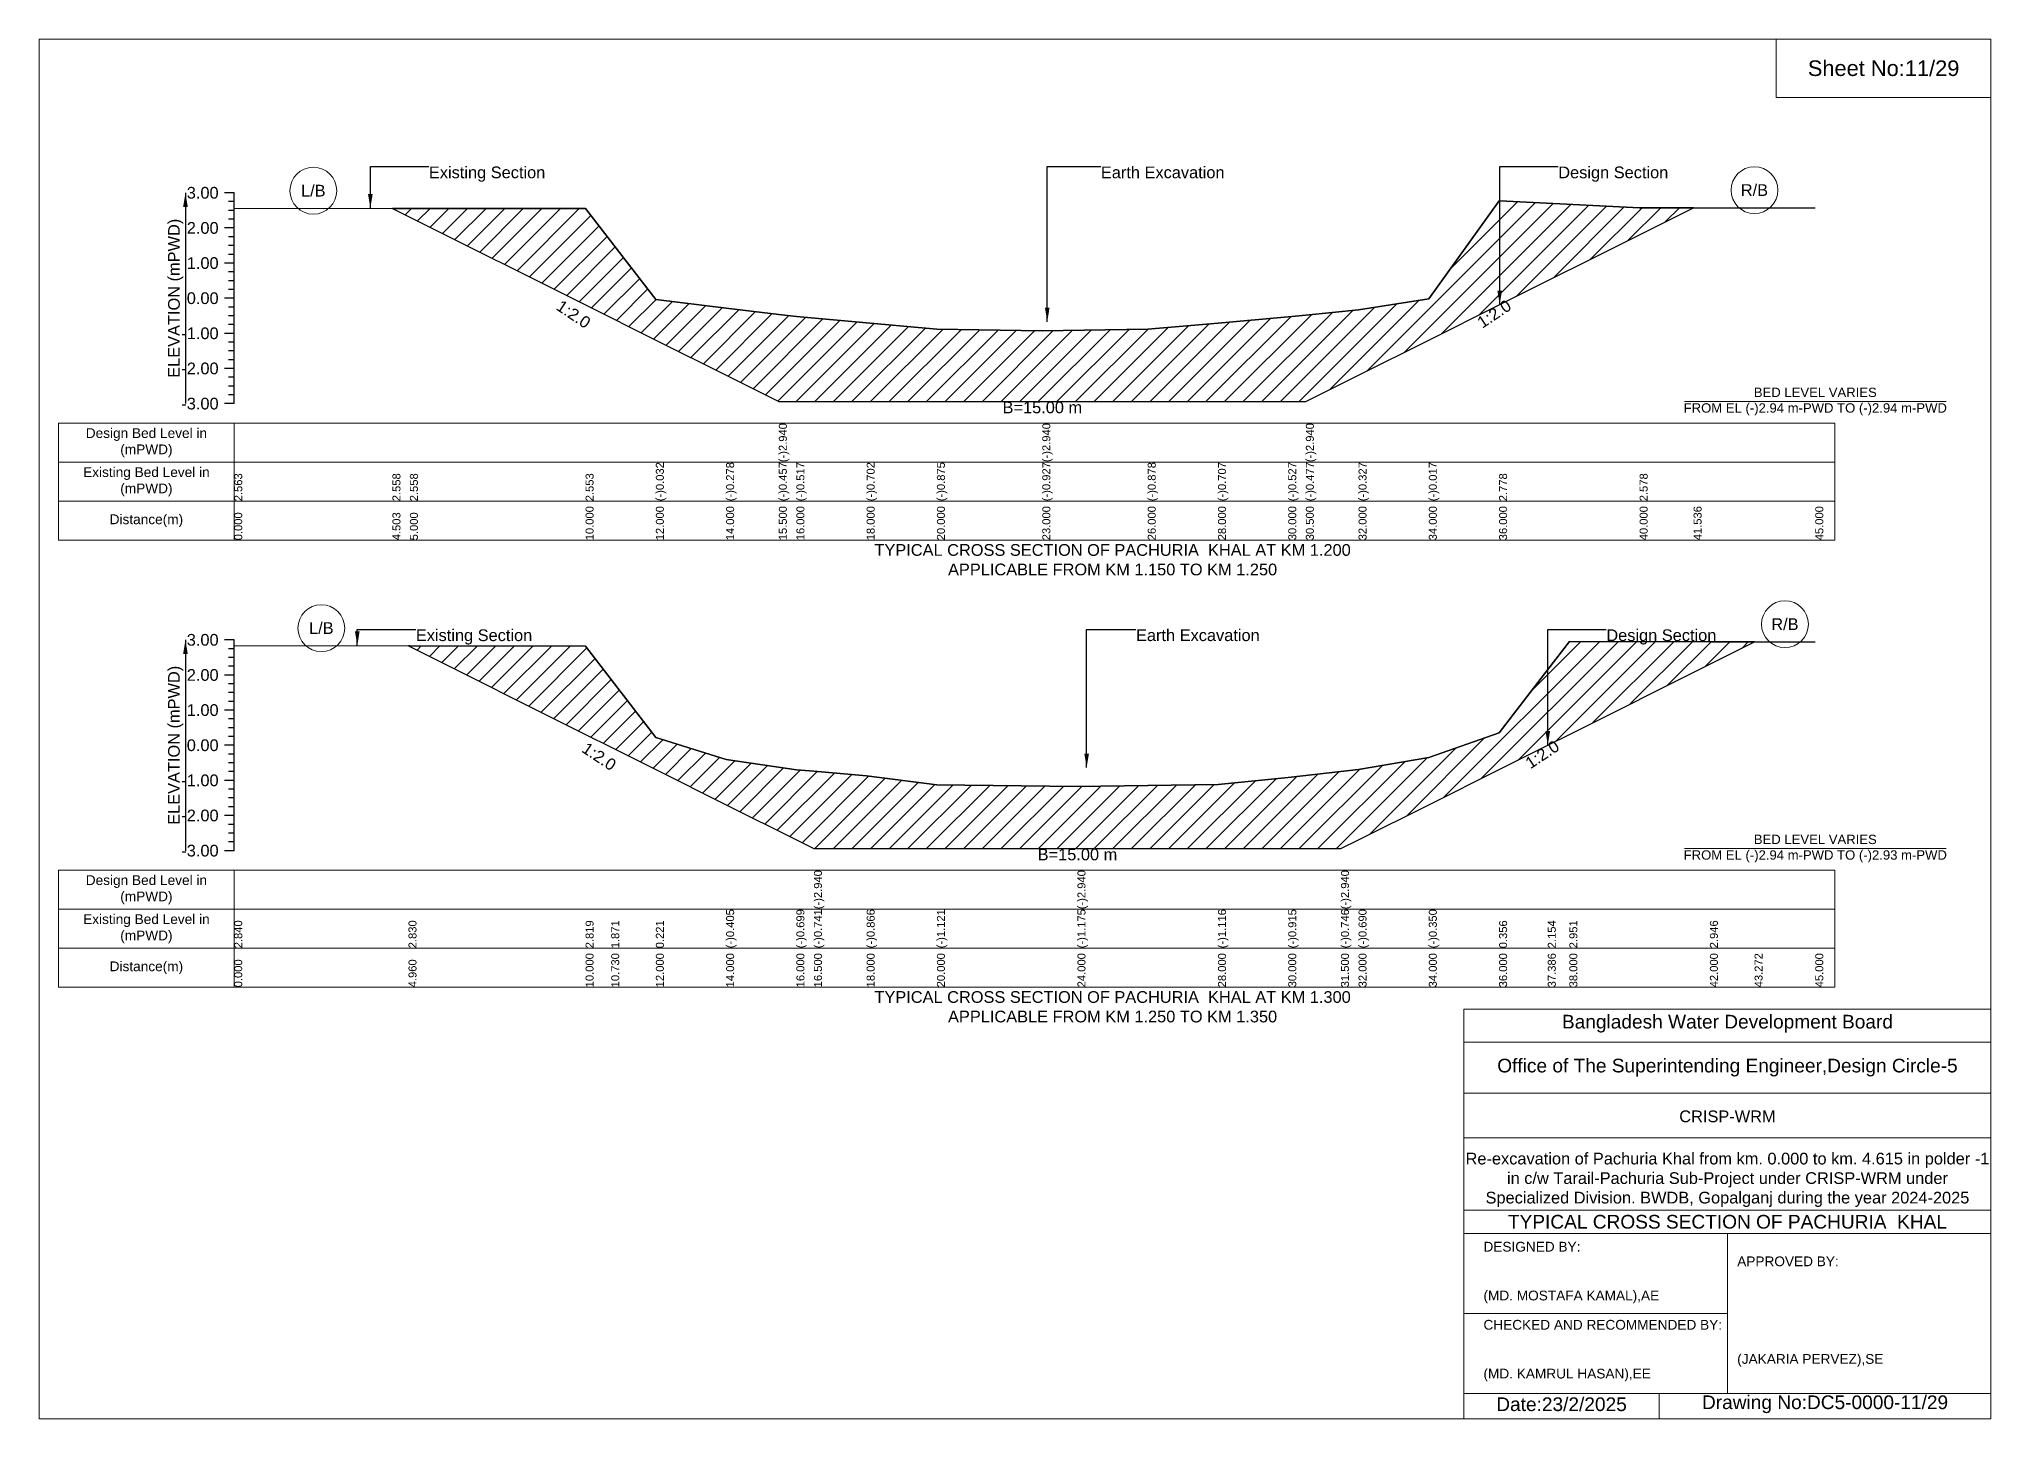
# Model space of a CAD drawing. Header units: inches. Extents: x 91000 to 388000, y -11806 to 0.
# Drawn here: x 200000 to 208000, y -5656 to 0 of the extents above; entities that cross this region are included whole.
import ezdxf

# ---------------------------------------------------------------- set-up
doc = ezdxf.new("R2010")
doc.units = ezdxf.units.IN
doc.header["$LTSCALE"] = 7
doc.header["$MEASUREMENT"] = 0
for name, color, linetype, lineweight in [('Cross section Data Border', 7, 'Continuous', 9), ('Cross Section Labels', 7, 'Continuous', 9), ('Existing_Bed_Level for Xsection', 7, 'Continuous', 25), ('Long Section Labels', 7, 'Continuous', 9)]:
    doc.layers.add(name, color=color, linetype=linetype, lineweight=lineweight)
doc.styles.get("Standard").update_dxf_attribs({"font": 'arial.ttf'})
doc.dimstyles.get("Standard").update_dxf_attribs({"dimtxt": 0.18, "dimasz": 0.18, "dimexe": 0.18, "dimexo": 0.0625, "dimgap": 0.09, "dimtad": 0, "dimtih": 1, "dimtoh": 1, "dimdec": 4, "dimzin": 0, "dimdsep": 46, "dimtxsty": 'Standard', "dimcen": 0.09, "dimadec": 0, "dimazin": 0, "dimtfac": 1, "dimtdec": 4, "dimtofl": 0, "dimtmove": 0, "dimatfit": 3, "dimfxl": 1, "dimtolj": 1, "dimtzin": 0, "dimarcsym": 0})

msp = doc.modelspace()

# ---------------------------------------------------------------- hatches: boundary and pattern name
at = {"layer": 'Existing_Bed_Level for Xsection'}
h = msp.add_hatch(dxfattribs=at)
h.set_pattern_fill('ANSI31', color=256, scale=432, style=0)
h.paths.add_polyline_path([(201448.4, -694.1), (201520, -729.9), (202240, -1089.9), (202240.2, -1090), (202528, -1233.9), (202816, -1377.9), (203032, -1485.9), (203104, -1485.9), (203392, -1485.9), (203680, -1485.9), (204112, -1485.9), (204544, -1485.9), (204832, -1485.9), (205120, -1485.9), (205192, -1485.9), (205408, -1377.9), (205696, -1233.9), (205984, -1089.9), (205986.6, -1088.6), (206560, -801.9), (206781.2, -691.3), (206560, -691.3), (205986.6, -662.6), (205984, -662.5), (205696, -1065), (205408, -1109.6), (205192, -1131.2), (205120, -1138.4), (204832, -1164.3), (204544, -1188.9), (204112, -1196), (203680, -1188.5), (203392, -1163.6), (203104, -1137), (203032, -1128.4), (202816, -1102.5), (202528, -1067.1), (202240.2, -695.2), (202240, -694.9), (201520, -694.2)])
h = msp.add_hatch(dxfattribs=at)
h.set_pattern_fill('ANSI31', color=256, scale=432, style=0)
h.paths.add_polyline_path([(201514.2, -2487.3), (201520, -2490.2), (202240, -2850.2), (202345.1, -2902.7), (202528, -2994.2), (202816, -3138.2), (203104, -3282.2), (203176, -3318.2), (203392, -3318.2), (203680, -3318.2), (204256, -3318.2), (204832, -3318.2), (205120, -3318.2), (205336, -3318.2), (205408, -3282.2), (205696, -3138.2), (205984, -2994.2), (206183.6, -2894.4), (206272, -2850.2), (206848, -2562.2), (207031.2, -2470.6), (206848, -2470.6), (206272, -2469.9), (206183.6, -2584.6), (205984, -2843.5), (205696, -2945.2), (205408, -2994.2), (205336, -3002.3), (205120, -3026.6), (204832, -3055.5), (204256, -3064), (203680, -3056.2), (203392, -3019.5), (203176, -3001.5), (203104, -2995.5), (202816, -2953.1), (202528, -2863), (202345.1, -2625.4), (202240, -2488.9), (201520, -2487.3)])

# ---------------------------------------------------------------- linework, layer by layer
at = {"layer": 'Cross section Data Border'}
for points in [[(200080, -1574.5), (207360, -1574.5), (207360, -2054.5), (200080, -2054.5)], [(200080, -3406.8), (207360, -3406.8), (207360, -3886.8), (200080, -3886.8)]]:
    msp.add_lwpolyline(points, close=True, dxfattribs=at)
for points in [[(200800, -1574.5), (200800, -2054.5)], [(200080, -1734.5), (207360, -1734.5)], [(200080, -1894.5), (207360, -1894.5)], [(200800, -3406.8), (200800, -3886.8)], [(200080, -3566.8), (207360, -3566.8)], [(200080, -3726.8), (207360, -3726.8)]]:
    msp.add_lwpolyline(points, dxfattribs=at)
at = {"layer": 'Cross Section Labels'}
for points in [[(206744.2, -1485.9), (207815.8, -1485.9)], [(206744.2, -3318.2), (207815.8, -3318.2)]]:
    msp.add_lwpolyline(points, dxfattribs=at)
for centre in [(201124.2, -621.8), (207030.6, -619.3), (201157.1, -2414.6), (207155.6, -2398.6)]:
    msp.add_circle(centre, 96, dxfattribs=at)
at = {"layer": 'Existing_Bed_Level for Xsection'}
for points in [[(200800, -630.5), (200760, -630.5)], [(200800, -1494.5), (200800, -1350.5), (200800, -1206.5), (200800, -1062.5), (200800, -918.5), (200800, -774.5), (200800, -630.5)], [(200800, -666.5), (200776, -666.5)], [(200800, -702.5), (200776, -702.5)], [(200800, -693.4), (201448.4, -694.1), (201520, -694.2), (202240, -694.9), (202240.2, -695.2), (202528, -1067.1), (202816, -1102.5), (203032, -1128.4), (203032, -1128.4), (203104, -1137), (203392, -1163.6), (203680, -1188.5), (204112, -1196), (204112, -1196), (204544, -1188.9), (204832, -1164.3), (205120, -1138.4), (205192, -1131.2), (205192, -1131.2), (205408, -1109.6), (205696, -1065), (205984, -662.5), (205986.6, -662.6), (206560, -691.3), (206781.2, -691.3), (207280, -691.3)], [(200800, -774.5), (200760, -774.5)], [(200800, -738.5), (200776, -738.5)], [(200800, -810.5), (200776, -810.5)], [(200800, -846.5), (200776, -846.5)], [(200800, -918.5), (200760, -918.5)], [(200800, -882.5), (200776, -882.5)], [(200800, -954.5), (200776, -954.5)], [(200800, -990.5), (200776, -990.5)], [(200800, -1026.5), (200776, -1026.5)], [(200800, -1062.5), (200760, -1062.5)], [(200800, -1098.5), (200776, -1098.5)], [(200800, -1134.5), (200776, -1134.5)], [(200800, -1170.5), (200776, -1170.5)], [(200800, -1206.5), (200760, -1206.5)], [(200800, -1242.5), (200776, -1242.5)], [(200800, -1278.5), (200776, -1278.5)], [(200800, -1350.5), (200760, -1350.5)], [(200800, -1314.5), (200776, -1314.5)], [(200800, -1386.5), (200776, -1386.5)], [(200800, -1422.5), (200776, -1422.5)], [(200800, -1494.5), (200760, -1494.5)], [(200800, -1458.5), (200776, -1458.5)], [(200800, -2462.8), (200760, -2462.8)], [(200800, -3326.8), (200800, -3182.8), (200800, -3038.8), (200800, -2894.8), (200800, -2750.8), (200800, -2606.8), (200800, -2462.8)], [(200800, -2485.8), (201514.2, -2487.3), (201520, -2487.3), (202240, -2488.9), (202345.1, -2625.4), (202528, -2863), (202816, -2953.1), (203104, -2995.5), (203176, -3001.5), (203176, -3001.5), (203392, -3019.5), (203680, -3056.2), (204256, -3064), (204256, -3064), (204832, -3055.5), (205120, -3026.6), (205336, -3002.3), (205336, -3002.3), (205408, -2994.2), (205696, -2945.2), (205984, -2843.5), (206183.6, -2584.6), (206272, -2469.9), (206848, -2470.6), (207031.2, -2470.6), (207280, -2470.6)], [(200800, -2498.8), (200776, -2498.8)], [(200800, -2534.8), (200776, -2534.8)], [(200800, -2606.8), (200760, -2606.8)], [(200800, -2570.8), (200776, -2570.8)], [(200800, -2642.8), (200776, -2642.8)], [(200800, -2678.8), (200776, -2678.8)], [(200800, -2714.8), (200776, -2714.8)], [(200800, -2750.8), (200760, -2750.8)], [(200800, -2786.8), (200776, -2786.8)], [(200800, -2822.8), (200776, -2822.8)], [(200800, -2858.8), (200776, -2858.8)], [(200800, -2894.8), (200760, -2894.8)], [(200800, -2930.8), (200776, -2930.8)], [(200800, -3038.8), (200760, -3038.8)], [(200800, -2966.8), (200776, -2966.8)], [(200800, -3002.8), (200776, -3002.8)], [(200800, -3074.8), (200776, -3074.8)], [(200800, -3110.8), (200776, -3110.8)], [(200800, -3182.8), (200760, -3182.8)], [(200800, -3146.8), (200776, -3146.8)], [(200800, -3218.8), (200776, -3218.8)], [(200800, -3254.8), (200776, -3254.8)], [(200800, -3326.8), (200760, -3326.8)], [(200800, -3290.8), (200776, -3290.8)]]:
    msp.add_lwpolyline(points, dxfattribs=at)
for points in [[(201448.4, -694.1), (201448.4, -694.1), (201520, -729.9), (202240, -1089.9), (202240.2, -1090), (202528, -1233.9), (202816, -1377.9), (203032, -1485.9), (203032, -1485.9), (203104, -1485.9), (203392, -1485.9), (203680, -1485.9), (204112, -1485.9), (204112, -1485.9), (204544, -1485.9), (204832, -1485.9), (205120, -1485.9), (205192, -1485.9), (205192, -1485.9), (205408, -1377.9), (205696, -1233.9), (205984, -1089.9), (205986.6, -1088.6), (206560, -801.9), (206781.2, -691.3), (206781.2, -691.3), (206781.2, -691.3), (206560, -691.3), (205986.6, -662.6), (205984, -662.5), (205696, -1065), (205408, -1109.6), (205192, -1131.2), (205192, -1131.2), (205120, -1138.4), (204832, -1164.3), (204544, -1188.9), (204112, -1196), (204112, -1196), (203680, -1188.5), (203392, -1163.6), (203104, -1137), (203032, -1128.4), (203032, -1128.4), (202816, -1102.5), (202528, -1067.1), (202240.2, -695.2), (202240, -694.9), (201520, -694.2), (201448.4, -694.1)], [(201514.2, -2487.3), (201520, -2490.2), (202240, -2850.2), (202345.1, -2902.7), (202528, -2994.2), (202816, -3138.2), (203104, -3282.2), (203176, -3318.2), (203176, -3318.2), (203392, -3318.2), (203680, -3318.2), (204256, -3318.2), (204256, -3318.2), (204832, -3318.2), (205120, -3318.2), (205336, -3318.2), (205336, -3318.2), (205408, -3282.2), (205696, -3138.2), (205984, -2994.2), (206183.6, -2894.4), (206272, -2850.2), (206848, -2562.2), (207031.2, -2470.6), (206848, -2470.6), (206272, -2469.9), (206183.6, -2584.6), (205984, -2843.5), (205696, -2945.2), (205408, -2994.2), (205336, -3002.3), (205336, -3002.3), (205120, -3026.6), (204832, -3055.5), (204256, -3064), (204256, -3064), (203680, -3056.2), (203392, -3019.5), (203176, -3001.5), (203176, -3001.5), (203104, -2995.5), (202816, -2953.1), (202528, -2863), (202345.1, -2625.4), (202240, -2488.9), (201520, -2487.3)]]:
    msp.add_lwpolyline(points, close=True, dxfattribs=at)
at = {"layer": 'Long Section Labels'}
for points in [[(200000, 0), (208000, 0), (208000, -5656), (200000, -5656)], [(207120, 0), (208000, 0), (208000, -240), (207120, -240)]]:
    msp.add_lwpolyline(points, close=True, dxfattribs=at)
for points in [[(205840, -5656), (205840, -3976), (208000, -3976)], [(205840, -4112), (208000, -4112)], [(205840, -4320), (208000, -4320)], [(205840, -4504), (208000, -4504)], [(205840, -4800), (208000, -4800)], [(205840, -4896), (208000, -4896)], [(206920, -4896), (206920, -5552)], [(205840, -5224), (206920, -5224)], [(205840, -5552), (208000, -5552)], [(206640, -5552), (206640, -5656)]]:
    msp.add_lwpolyline(points, dxfattribs=at)

# ---------------------------------------------------------------- texts
at = {"layer": 'Cross section Data Border', "char_height": 40, "width": 640, "attachment_point": 5}
for s, insert in [('Design Bed Level in (mPWD)', (200440, -1654.5)), ('Existing Bed Level in (mPWD)', (200440, -1814.5)), ('Distance(m)', (200440, -1974.5)), ('Design Bed Level in (mPWD)', (200440, -3486.8)), ('Existing Bed Level in (mPWD)', (200440, -3646.8)), ('Distance(m)', (200440, -3806.8))]:
    msp.add_mtext(s, dxfattribs=dict(at, insert=insert))
at = {"layer": 'Cross Section Labels'}
for s, insert, char_height, attachment_point in [('Existing Section', (201597.9, -522.5), 48, 1), ('Earth Excavation', (204352, -522.5), 48, 1), ('Design Section', (206226.6, -522.5), 48, 1), ('L/B', (201124.2, -621.8), 48, 5), ('R/B', (207030.6, -619.3), 48, 5), ('BED LEVEL VARIES ^JFROM EL (-)2.94 m-PWD TO (-)2.94 m-PWD', (207280, -1485.9), 38.4, 5), ('B=15.00 m', (204112, -1485.9), 48, 2), ('TYPICAL CROSS SECTION OF PACHURIA  KHAL AT KM 1.200^JAPPLICABLE FROM KM 1.150 TO KM 1.250', (204400, -2134.5), 48, 5), ('L/B', (201157.1, -2414.6), 48, 5), ('R/B', (207155.6, -2398.6), 48, 5), ('Existing Section', (201544.4, -2419.6), 48, 1), ('Earth Excavation', (204496, -2419.6), 48, 1), ('Design Section', (206423.6, -2419.6), 48, 1), ('BED LEVEL VARIES ^JFROM EL (-)2.94 m-PWD TO (-)2.93 m-PWD', (207280, -3318.2), 38.4, 5), ('B=15.00 m', (204256, -3318.2), 48, 2), ('TYPICAL CROSS SECTION OF PACHURIA  KHAL AT KM 1.300^JAPPLICABLE FROM KM 1.250 TO KM 1.350', (204400, -3966.8), 48, 5)]:
    msp.add_mtext(s, dxfattribs=dict(at, insert=insert, char_height=char_height, attachment_point=attachment_point))
at = {"layer": 'Cross Section Labels', "char_height": 48, "attachment_point": 2}
for insert, rotation in [((202204.2, -1108), 326.30993), ((205950.6, -1106.6), 33.69007), ((206147.6, -2912.4), 33.69007), ((202309.1, -2920.7), 326.30993)]:
    msp.add_mtext('1:2.0', dxfattribs=dict(at, insert=insert, rotation=rotation))
at = {"layer": 'Existing_Bed_Level for Xsection', "char_height": 48, "attachment_point": 6}
for s, insert in [('3.00', (200736, -630.5)), ('2.00', (200736, -774.5)), ('1.00', (200736, -918.5)), ('0.00', (200736, -1062.5)), ('-1.00', (200736, -1206.5)), ('-2.00', (200736, -1350.5)), ('-3.00', (200736, -1494.5)), ('3.00', (200736, -2462.8)), ('2.00', (200736, -2606.8)), ('1.00', (200736, -2750.8)), ('0.00', (200736, -2894.8)), ('-1.00', (200736, -3038.8)), ('-2.00', (200736, -3182.8)), ('-3.00', (200736, -3326.8))]:
    msp.add_mtext(s, dxfattribs=dict(at, insert=insert))
at = {"layer": 'Existing_Bed_Level for Xsection', "rotation": 90}
for s, insert, char_height, attachment_point in [('ELEVATION (mPWD)', (200560, -1062.5), 48, 5), ('(-)2.940', (203032, -1734.5), 32.8, 1), ('(-)2.940', (204112, -1734.5), 32.8, 1), ('(-)2.940', (205192, -1734.5), 32.8, 1), ('(-)0.032', (202528, -1894.5), 32.8, 1), ('(-)0.278', (202816, -1894.5), 32.8, 1), ('(-)0.457', (203032, -1894.5), 32.8, 1), ('(-)0.517', (203104, -1894.5), 32.8, 1), ('(-)0.702', (203392, -1894.5), 32.8, 1), ('(-)0.875', (203680, -1894.5), 32.8, 1), ('(-)0.927', (204112, -1894.5), 32.8, 1), ('(-)0.878', (204544, -1894.5), 32.8, 1), ('(-)0.707', (204832, -1894.5), 32.8, 1), ('(-)0.527', (205120, -1894.5), 32.8, 1), ('(-)0.477', (205192, -1894.5), 32.8, 1), ('(-)0.327', (205408, -1894.5), 32.8, 1), ('(-)0.017', (205696, -1894.5), 32.8, 1), ('2.563', (200800, -1894.5), 32.8, 1), ('2.558', (201448.4, -1894.5), 32.8, 1), ('2.558', (201520, -1894.5), 32.8, 1), ('2.553', (202240, -1894.5), 32.8, 1), ('2.778', (205984, -1894.5), 32.8, 1), ('2.578', (206560, -1894.5), 32.8, 1), ('10.000', (202240, -2054.5), 32.8, 1), ('12.000', (202528, -2054.5), 32.8, 1), ('14.000', (202816, -2054.5), 32.8, 1), ('15.500', (203032, -2054.5), 32.8, 1), ('16.000', (203104, -2054.5), 32.8, 1), ('18.000', (203392, -2054.5), 32.8, 1), ('20.000', (203680, -2054.5), 32.8, 1), ('23.000', (204112, -2054.5), 32.8, 1), ('26.000', (204544, -2054.5), 32.8, 1), ('28.000', (204832, -2054.5), 32.8, 1), ('30.000', (205120, -2054.5), 32.8, 1), ('30.500', (205192, -2054.5), 32.8, 1), ('32.000', (205408, -2054.5), 32.8, 1), ('34.000', (205696, -2054.5), 32.8, 1), ('36.000', (205984, -2054.5), 32.8, 1), ('40.000', (206560, -2054.5), 32.8, 1), ('41.536', (206781.2, -2054.5), 32.8, 1), ('45.000', (207280, -2054.5), 32.8, 1), ('0.000', (200800, -2054.5), 32.8, 1), ('4.503', (201448.4, -2054.5), 32.8, 1), ('5.000', (201520, -2054.5), 32.8, 1), ('ELEVATION (mPWD)', (200560, -2894.8), 48, 5), ('(-)2.940', (203176, -3566.8), 32.8, 1), ('(-)2.940', (204256, -3566.8), 32.8, 1), ('(-)2.940', (205336, -3566.8), 32.8, 1), ('(-)0.405', (202816, -3726.8), 32.8, 1), ('(-)0.699', (203104, -3726.8), 32.8, 1), ('(-)0.741', (203176, -3726.8), 32.8, 1), ('(-)0.866', (203392, -3726.8), 32.8, 1), ('(-)1.121', (203680, -3726.8), 32.8, 1), ('(-)1.175', (204256, -3726.8), 32.8, 1), ('(-)1.116', (204832, -3726.8), 32.8, 1), ('(-)0.915', (205120, -3726.8), 32.8, 1), ('(-)0.746', (205336, -3726.8), 32.8, 1), ('(-)0.690', (205408, -3726.8), 32.8, 1), ('(-)0.350', (205696, -3726.8), 32.8, 1), ('2.840', (200800, -3726.8), 32.8, 1), ('2.830', (201514.2, -3726.8), 32.8, 1), ('2.819', (202240, -3726.8), 32.8, 1), ('1.871', (202345.1, -3726.8), 32.8, 1), ('0.221', (202528, -3726.8), 32.8, 1), ('0.356', (205984, -3726.8), 32.8, 1), ('2.154', (206183.6, -3726.8), 32.8, 1), ('2.951', (206272, -3726.8), 32.8, 1), ('2.946', (206848, -3726.8), 32.8, 1), ('10.000', (202240, -3886.8), 32.8, 1), ('10.730', (202345.1, -3886.8), 32.8, 1), ('12.000', (202528, -3886.8), 32.8, 1), ('14.000', (202816, -3886.8), 32.8, 1), ('16.000', (203104, -3886.8), 32.8, 1), ('16.500', (203176, -3886.8), 32.8, 1), ('18.000', (203392, -3886.8), 32.8, 1), ('20.000', (203680, -3886.8), 32.8, 1), ('24.000', (204256, -3886.8), 32.8, 1), ('28.000', (204832, -3886.8), 32.8, 1), ('30.000', (205120, -3886.8), 32.8, 1), ('31.500', (205336, -3886.8), 32.8, 1), ('32.000', (205408, -3886.8), 32.8, 1), ('34.000', (205696, -3886.8), 32.8, 1), ('36.000', (205984, -3886.8), 32.8, 1), ('37.386', (206183.6, -3886.8), 32.8, 1), ('38.000', (206272, -3886.8), 32.8, 1), ('42.000', (206848, -3886.8), 32.8, 1), ('43.272', (207031.2, -3886.8), 32.8, 1), ('45.000', (207280, -3886.8), 32.8, 1), ('0.000', (200800, -3886.8), 32.8, 1), ('4.960', (201514.2, -3886.8), 32.8, 1)]:
    msp.add_mtext(s, dxfattribs=dict(at, insert=insert, char_height=char_height, attachment_point=attachment_point))
at = {"layer": 'Long Section Labels', "attachment_point": 5}
for s, insert, char_height in [('Sheet No:11/29', (207560, -120), 64), ('Bangladesh Water Development Board', (206920, -4036), 56), ('Office of The Superintending Engineer,Design Circle-5', (206920, -4216), 56)]:
    msp.add_mtext(s, dxfattribs=dict(at, insert=insert, char_height=char_height))
at = {"layer": 'Long Section Labels'}
for s, insert, char_height, width, attachment_point in [('CRISP-WRM', (206920, -4416), 48, 2240, 5), ('Re-excavation of Pachuria Khal from km. 0.000 to km. 4.615 in polder -1  in c/w Tarail-Pachuria Sub-Project under CRISP-WRM under Specialized Division. BWDB, Gopalganj during the year 2024-2025', (206920, -4676), 48, 2160, 5), ('TYPICAL CROSS SECTION OF PACHURIA  KHAL', (206920, -4848), 56, 2240, 5), ('DESIGNED BY:^J^J^J(MD. MOSTAFA KAMAL),AE', (205920, -5056), 40, 1120, 4), ('APPROVED BY:^J^J^J^J^J^J(JAKARIA PERVEZ),SE', (206960, -5216), 40, 1120, 4), ('CHECKED AND RECOMMENDED BY:^J^J^J(MD. KAMRUL HASAN),EE', (205920, -5376), 40, 1120, 4), ('Date:23/2/2025 ', (206240, -5596), 56, 1120, 5), ('Drawing No:DC5-0000-11/29', (207320, -5596), 56, 1760, 5)]:
    msp.add_mtext(s, dxfattribs=dict(at, insert=insert, char_height=char_height, width=width, attachment_point=attachment_point))

# ---------------------------------------------------------------- leaders
at = {"layer": 'Cross Section Labels', "annotation_type": 0, "has_hookline": 1, "hookline_direction": 0}
for points, text_width in [([(201357.9, -693.4), (201357.9, -522.5), (201597.8, -522.5)], 467.2), ([(204132.2, -1158.9), (204132.2, -522.5), (204351.9, -522.5)], 497), ([(205986.6, -1088.6), (205986.6, -522.5), (206226.5, -522.5)], 441.2), ([(201304.4, -2485.8), (201304.4, -2419.6), (201544.3, -2419.6)], 467.2), ([(204293.6, -2986.2), (204293.6, -2419.6), (204495.9, -2419.6)], 497), ([(206183.6, -2894.4), (206183.6, -2419.6), (206423.5, -2419.6)], 441.2)]:
    msp.add_leader(points, dimstyle='Standard', override={"dimasz": 57.6}, dxfattribs=dict(at, text_width=text_width))
at = {"layer": 'Existing_Bed_Level for Xsection'}
for points in [[(200600, -630.5), (200600, -1494.5)], [(200600, -2462.8), (200600, -3326.8)]]:
    msp.add_leader(points, dimstyle='Standard', override={"dimasz": 57.6}, dxfattribs=at)

doc.saveas('drawing.dxf')
